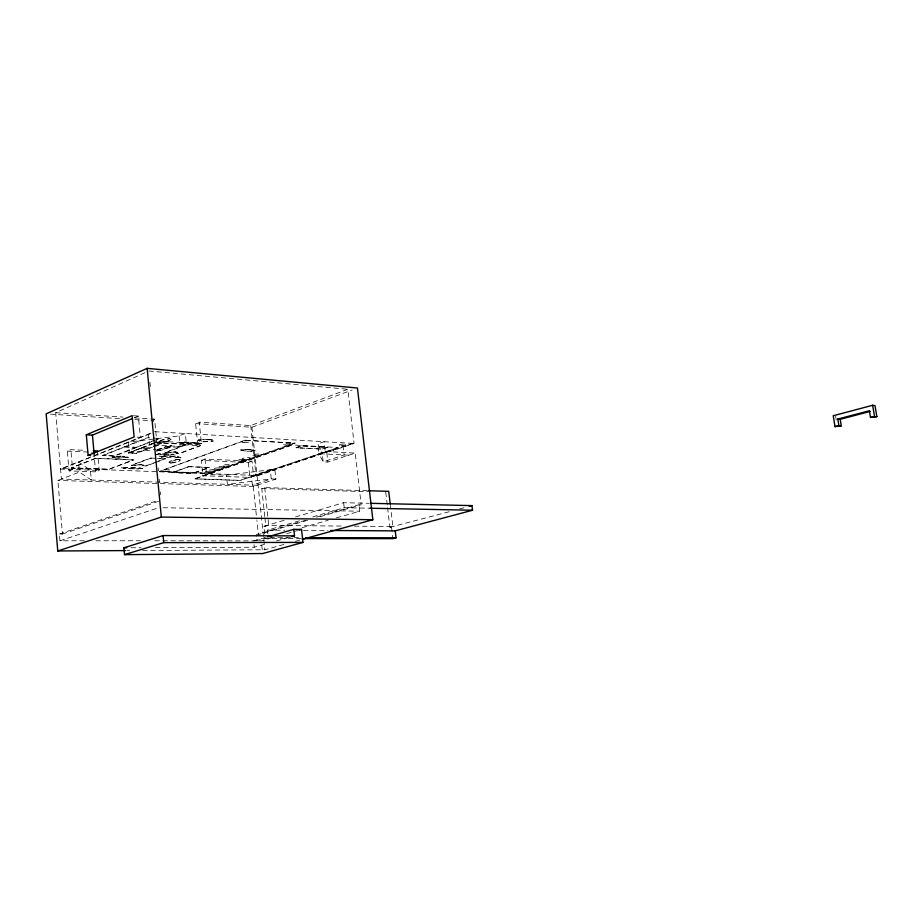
<?xml version="1.0" encoding="UTF-8"?>
<svg xmlns="http://www.w3.org/2000/svg" width="923" height="923" viewBox="0 0 923 923"><rect width="100%" height="100%" fill="white"/><g stroke="black" fill="none" stroke-linecap="round" stroke-linejoin="round"><path stroke-width="0.69" stroke-dasharray="4.62 3.46" d="M176.801 459.677L169.047 462.331L170.732 462.896M179.374 459.481C178.404 458.696 165.09 461.731 170.086 462.908M257.032 485.267L61.403 479.072L55.703 412.685L147.53 371.565M160.914 440.536L158.468 441.967L159.587 442.625L157.671 442.29L162.679 439.717L169.751 438.644L160.325 440.49M114.798 457.981L127.755 457.335L126.993 456.827M168.574 440.94L171.251 439.152L169.347 438.806L170.455 439.475L167.951 440.917L168.574 440.94L161.19 442.555M134.435 417.704L138.369 416.065L140.365 437.34L136.627 437.133M97.434 450.909L99.188 470.488L95.611 471.849L69.052 470.892L67.344 451.105L70.875 449.663L84.858 450.32M320.073 516.707L361.193 504.743L355.205 453.101L327.884 462.054L323.188 461.835L318.816 453.643L325.196 451.497L324.088 441.702L317.72 443.882L322.127 452.351L326.811 452.605L354.086 443.478L347.809 389.298L250.721 425.561L199.264 422.157L201.422 443.594L197.764 444.955L153.08 442.579L156.702 441.171L154.591 419.215L150.991 420.68L133.754 419.561M208.194 439.613C209.244 439.498 214.563 439.429 213.421 440.929L210.802 439.844L202.333 439.602M171.574 462.827C173.789 462.319 180.25 461.788 179.847 459.539M150.945 433.141L60.537 469.057L99.188 470.488M62.972 468.226L150.887 433.452M170.582 463.034C172.578 463.311 184.023 460.519 179.27 459.481L179.766 459.342M103.18 455.477L124.917 446.905M125.113 446.836L147.645 437.94M69.052 470.892L72.605 469.507L70.875 449.663M197.764 444.955L195.63 423.588L199.264 422.157M135.9 447.459L114.29 455.893L102.568 455.454L147.438 437.744L159.737 438.425L153.287 440.952M136.292 447.309L154.752 440.098M156.068 439.59L158.698 438.552M151.995 441.448L114.521 456.077L102.684 455.547M128.285 452.939L139.558 448.555L147.772 448.97L136.281 453.401L128.285 452.939L136.073 453.216L146.769 449.086L139.777 448.74L128.897 452.962M153.368 443.19L141.854 447.667L149.664 447.978L154.522 446.097M84.397 540.786L59.96 540.809L59.395 534.048L62.441 534.059L57.861 480.445L79.413 472.08L91.285 480.018L90.408 470.165L78.524 461.915L79.413 472.08M157.545 449.236L180.147 446.455L186.377 444.101L185.327 433.487L179.108 435.887L128.309 442.14L129.289 452.708L154.441 442.936M142.454 447.701L152.341 443.859M155.733 445.636L160.59 443.755M152.48 447.147L149.861 448.163L141.957 447.759M153.783 446.651L161.606 443.628L153.576 443.386M247.122 449.455L255.233 450.297L250.548 451.335M156.518 450.239L166.751 446.328L171.09 446.559L160.648 450.528L156.61 450.332M157.118 450.262L166.936 446.513L170.086 446.674L160.452 450.343L157.014 450.182M168.413 446.501L171.551 445.567L169.013 446.536M179.627 442.359L182.962 442.717M156.495 451.301L158.975 450.355M182.177 443.144L184.542 442.244L198.768 443.017L196.599 443.836L182.085 443.052M156.264 454.566L158.525 453.701L172.601 454.37L170.524 455.143L157.602 454.543M123.117 468.388L125.62 467.442L140.665 468.03L137.954 469.034L123.117 468.388L137.758 468.872L139.719 468.146L125.828 467.603L123.694 468.411M132.047 465.261L150.737 458.212L153.53 458.339M185.558 445.071L165.817 452.524L168.805 452.835L164.836 452.639L185.373 444.886L200.637 445.694L180.031 453.366L176.108 453.181L179.847 453.193L199.645 445.821M135.023 465.538L131.089 465.377L150.53 458.039L156.045 458.281M161.398 457.15L164.132 456.25L178.012 456.897L175.947 457.658M198.18 443.363L201.849 443.559L156.702 441.171M142.638 465.688L146.146 465.988L153.956 463.081M172.047 454.693L175.278 455.016M145.949 465.827L156.668 461.823M158.006 461.327L164.709 458.835L154.926 458.396M155.26 462.596L165.667 458.719L157.418 458.35M195.63 423.588L251.944 427.245L352.09 390.002M201.364 460.369L205.021 459.043L252.025 461.188L253.606 476.176L249.902 477.41L202.898 475.726L201.364 460.369L248.333 462.469L252.025 461.188M172.151 472.668L188.915 466.75L208.771 467.557L192.572 473.28L172.52 472.541M124.351 456.262L122.424 456.32L126.763 456.539M202.898 475.726L206.579 474.445L226.47 475.172L270.277 469.761L274.927 469.957L275.908 479.083L253.317 486.479L57.861 480.445M195.111 478.875L292.072 445.105M202.945 441.575L213.34 440.963C209.059 441.667 200.003 442.728 198.053 440.109L203.383 441.425M59.395 534.048L158.098 500.347M62.441 534.059L158.525 501.339M251.437 476.095L270.277 469.761L271.258 478.91L252.383 485.117L251.437 476.095L256.075 476.268L274.927 469.957M59.96 540.809L158.791 507.65M337.518 447.655L240.072 480.341L195.03 478.806M257.159 475.333L352.113 443.525M353.048 443.409L257.286 475.483L62.845 468.146M245.98 449.328L239.899 450.436L249.406 451.255M174.193 452.051L176.097 451.982M264.763 516.522L261.786 488.532L264.728 487.575L367.342 490.701M139.5 464.811L141.404 464.661L134.931 465.446L138.738 464.719M167.421 441.356L159.194 442.786L160.29 442.625M301.06 538.582L265.178 538.559L263.886 526.295L284.503 520.191M295.51 516.938L343.633 502.7L369.292 503.289M263.886 526.295L268.755 525.441L344.383 526.075M267.889 533.898L267.497 530.137L300.367 520.526M312.701 516.926L344.21 507.719L369.869 508.227M305.525 520.272L256.19 534.648L256.825 540.705L266.435 537.959M316.497 517.076L358.978 504.696L361.193 504.743M307.728 520.295L258.382 534.648L256.894 520.491M253.594 540.89L264.682 537.705M302.109 527.725L328.173 520.249M336.41 517.884L359.728 511.204L358.978 504.696M272.031 537.821L261.301 540.89L153.368 540.763M286.788 533.609L297.518 530.54M155.422 547.662L254.263 547.247L263.978 544.501M276.462 540.97L287.561 537.832M142.627 550.477L264.889 549.773L284.272 544.385M295.337 541.293L300.875 539.759M387.579 507.662L389.91 527.298L392.898 526.491L390.394 505.412M389.91 527.298L451.162 511.227M459.481 508.977L465.03 507.488M252.787 450.989L254.552 450.366L249.971 449.524M171.886 452.201L168.724 452.731L173.57 451.924M129.289 452.708L156.125 449.409M201.122 439.694L198.133 440.075L208.586 439.452M115.294 456.447L112.652 457.023L114.256 457.704M251.817 451.105L244.803 451.359M177.712 459.423L178.774 459.342M172.647 452.12L175.37 451.924M223.666 466.196L223.378 466.219A4.13 0.761 -5.5 0 0 217.551 467.419A4.13 0.761 -5.5 0 0 223.078 467.649A4.13 0.761 -5.5 0 0 224.681 466.265L224.531 466.23M218.843 467.892L218.555 467.903A4.107 0.75 -5.5 0 0 212.763 469.103A4.107 0.75 -5.5 0 0 218.278 469.334A4.107 0.75 -5.5 0 0 219.859 467.961L219.709 467.926M214.055 469.565L213.767 469.576A4.096 0.75 -5.5 0 0 208.76 470.292A4.096 0.75 -5.5 0 0 209.106 471.215L209.256 471.249M210.121 471.284L210.398 471.261A4.096 0.75 -5.5 0 0 215.394 470.557A4.096 0.75 -5.5 0 0 215.071 469.634L214.921 469.599M243.314 459.308L243.026 459.331A4.177 0.785 -5.7 0 0 237.084 460.565A4.177 0.785 -5.7 0 0 242.622 460.819A4.177 0.785 -5.7 0 0 244.33 459.389L244.191 459.354A4.188 0.796 -5.7 0 1 244.11 457.981A4.188 0.796 -5.7 0 1 250.398 458.062A4.188 0.796 -5.7 0 1 244.168 459.354M116.517 456.354L122.84 456.181M126.809 550.57L129.681 550.558M131.066 547.766L141.092 547.72M95.888 540.786L140.434 540.763M269.724 537.659L301.313 537.705M121.201 456.124L111.937 457.058L118.017 458.039M267.497 530.137L284.711 530.24M303.379 530.344L327.769 530.483M354.374 526.168L392.898 526.491M163.094 507.731L359.728 511.204M170.813 461.039L171.401 461.05M261.786 488.532L368.45 491.705M117.671 458.189L128.47 457.312L125.17 456.527M275.908 479.083L271.258 478.91L227.404 484.333L226.47 475.172M250.352 449.374L240.488 449.986L245.241 451.209M155.779 454.624L170.709 455.316L173.57 454.254L158.329 453.528M67.344 451.105L92.473 452.27M177.458 457.208L181.035 457.381L177.066 457.358M124.49 446.801L136.916 447.332M124.605 446.894L136.512 447.493M348.802 455.201L318.816 453.643L317.72 443.882M155.687 442.463L186.377 444.101M325.196 451.497L355.205 453.101M154.649 431.676L354.086 443.478M50.453 414.139L120.832 418.719M133.385 415.731L138.369 416.065M55.703 412.685L123.059 417.127M134.527 417.888L154.591 419.215M140.977 464.8L143.157 464.904A4.488 0.842 -4.9 0 1 143.457 465.377L142.142 465.757L142.777 465.411A3.784 0.715 -4.9 0 0 142.523 465.007L141.646 464.846M174.92 452.074L177.124 452.201A4.592 0.9 -5.1 0 1 177.366 452.708L175.993 453.101L176.674 452.731A3.877 0.761 -5.1 0 0 176.466 452.305L176.097 452.201M148.845 370.977L347.809 389.298M835.592 416.008L836.261 420.069M391.56 527.31L392.898 538.651M385.745 492.224L387.418 506.254M343.01 445.348L344.106 454.947L323.188 461.835L322.127 452.351M343.633 502.7L344.21 507.719M326.811 452.605L327.884 462.054M264.728 487.575L268.755 525.441M264.913 517.918L265.801 526.318M251.944 427.245L264.889 549.773M250.721 425.561L256.075 476.268M261.74 545.101L262.478 552.139M253.317 486.479L256.744 519.072M248.333 462.469L249.902 477.41M253.998 544.697L254.263 547.247M205.021 459.043L206.579 474.445M179.108 435.887L180.147 446.455L149.491 444.863L148.476 434.122M149.93 382.272L150.334 386.506M153.437 418.961L153.703 421.788M155.825 443.871L156.091 446.697M158.121 467.903L158.387 470.73M159.206 479.21L159.471 482.037M160.417 491.936L160.694 494.763M93.869 452.339L95.611 471.849M95.623 458.2L71.117 467.869L109.076 469.369L134.054 459.862L95.623 458.2M95.865 458.373L71.729 467.892L108.856 469.207L133.074 459.977L95.865 458.373M184.358 442.059L181.577 443.109L196.772 444.021L199.772 442.89L184.358 442.059M121.098 467.753L124.755 467.892L121.098 467.753M159.356 456.389L163.002 456.55L159.356 456.389M163.936 456.077L161.294 457.07L176.131 457.82L178.981 456.77L163.936 456.077M139.211 468.457L142.788 468.596L139.211 468.457M245.068 440.19L159.414 471.376L208.413 473.153L294.241 443.178L245.218 440.375L159.506 471.457L208.563 473.303L295.198 443.063L245.068 440.19M188.754 466.588L172.059 472.599L192.734 473.441L209.694 467.453L188.754 466.588M291.968 444.932L194.58 478.864L240.199 480.491L338.441 447.54L291.968 444.932M301.417 445.786L295.925 447.678L322.058 449.028L326.938 447.378L301.521 445.959L295.971 447.77L322.15 449.201L327.873 447.263L301.417 445.786M112.975 456.839L112.294 456.85L112.894 456.873M254.713 450.724L254.633 450.747M340.968 445.451A3.38 0.646 -6.4 0 0 345.963 444.332A3.38 0.646 -6.4 0 0 340.899 444.321A3.38 0.646 -6.4 0 0 340.968 445.451M244.03 442.648A4.43 0.877 -5.6 0 0 250.606 441.252A4.43 0.877 -5.6 0 0 243.972 441.125A4.43 0.877 -5.6 0 0 244.03 442.648M285.288 444.955A4.303 0.842 -5.9 0 0 291.783 443.594A4.303 0.842 -5.9 0 0 285.426 443.478A4.303 0.842 -5.9 0 0 285.288 444.955M205.194 472.911A4.084 0.738 -5.5 0 0 211.413 471.734A4.084 0.738 -5.5 0 0 205.425 471.607A4.084 0.738 -5.5 0 0 205.194 472.911M164.548 471.388A4.2 0.773 -5.2 0 0 170.847 470.165A4.2 0.773 -5.2 0 0 164.594 470.038A4.2 0.773 -5.2 0 0 164.548 471.388M254.217 455.835A4.223 0.808 -5.7 0 0 260.517 454.52A4.223 0.808 -5.7 0 0 254.206 454.439A4.223 0.808 -5.7 0 0 254.217 455.835M224.289 466.23A4.142 0.761 -5.6 0 0 230.612 465.019A4.142 0.761 -5.6 0 0 224.601 464.869A4.142 0.761 -5.6 0 0 224.289 466.23"/><path stroke-width="1.38" d="M302.259 539.367L372.846 519.718L357.432 388.018L147.126 368.358L46.15 413.862L57.768 550.973L125.366 550.581M86.3 434.791L132.127 415.65L134.135 436.994L88.123 455.374L86.3 434.791L92.45 435.125L131.804 418.788M93.869 452.339L97.434 450.909L93.246 450.712M57.768 550.973L161.329 517.076L372.846 519.718M123.901 547.801L163.094 535.559L294.506 535.871L293.791 529.341L301.533 529.387L302.963 542.401L262.628 553.546L124.524 554.642L123.901 547.801L126.763 547.789M124.524 554.642L163.763 542.62L302.963 542.401M267.462 536.909L293.791 529.341M298.856 530.16L301.533 529.387M291.726 536.655L294.506 535.871M469.184 506.358L471.953 505.619L472.541 510.234L395.229 530.863L330.642 530.494M837.807 419.065L869.374 410.747L870.493 417.381L876.85 416.596L874.969 405.555L872.639 405.278L833.215 415.754L835.015 426.611L841.257 425.838L840.172 419.319L837.807 419.065L838.892 425.607L841.257 425.838M840.172 419.319L870.343 411.381M395.229 530.863L396.059 537.832L392.898 538.651L302.49 538.582M835.015 426.611L838.892 425.607M870.493 417.381L876.85 416.596M305.617 537.717L396.059 537.832M369.869 508.227L472.541 510.234M370.723 503.323L471.953 505.619M368.762 490.748L388.721 491.348L390.221 504.004M88.123 455.374L90.592 455.489M872.639 405.278L874.519 416.342M147.126 368.358L161.329 517.076M163.094 535.559L163.763 542.62M92.45 435.125L94.158 454.289"/></g></svg>
